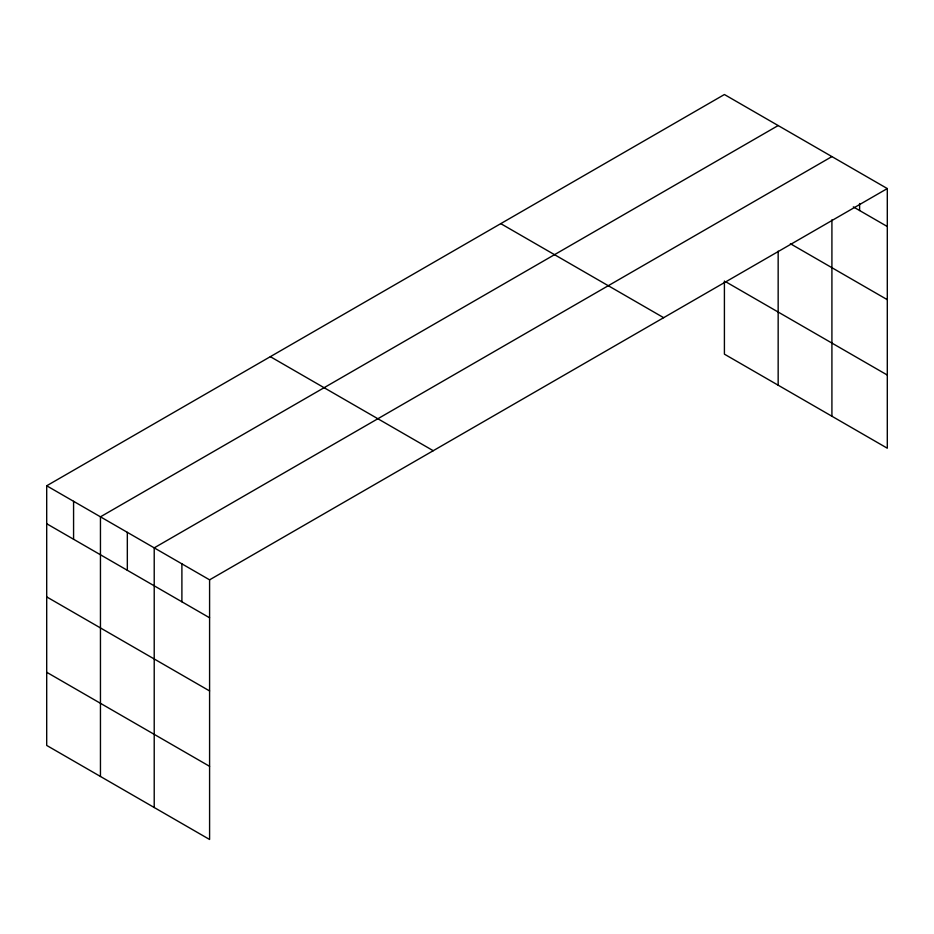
<?xml version="1.0" encoding="UTF-8"?>
<svg xmlns="http://www.w3.org/2000/svg" width="934" height="934" viewBox="0 0 934 934"><rect width="100%" height="100%" fill="white"/><g stroke="black" fill="none" stroke-linecap="round" stroke-linejoin="round"><path stroke-width="1.4" d="M46.7 485.785L209.59 579.839L209.59 839.479L46.7 745.437L46.7 485.785L724.41 94.521L887.3 188.563L887.3 448.215L724.41 354.161L724.41 281.006M778.162 125.553L100.452 516.829L100.452 776.469M831.914 156.597L154.215 547.861L154.215 807.501M209.59 579.839L887.3 188.563M853.314 206.893L887.3 226.518M790.374 243.716L887.3 299.674M725.625 281.706L887.3 375.048M500.764 223.635L663.654 317.688M270.346 356.671L433.236 450.713M46.7 523.74L209.59 617.783M46.7 596.896L209.59 690.95M46.7 672.27L209.59 766.324M859.607 203.507L859.607 210.535M831.914 219.864L831.914 416.237M778.162 251.164L778.162 385.193M181.897 563.844L181.897 601.8M127.328 532.345L127.328 570.3M73.576 501.313L73.576 539.257"/></g></svg>
